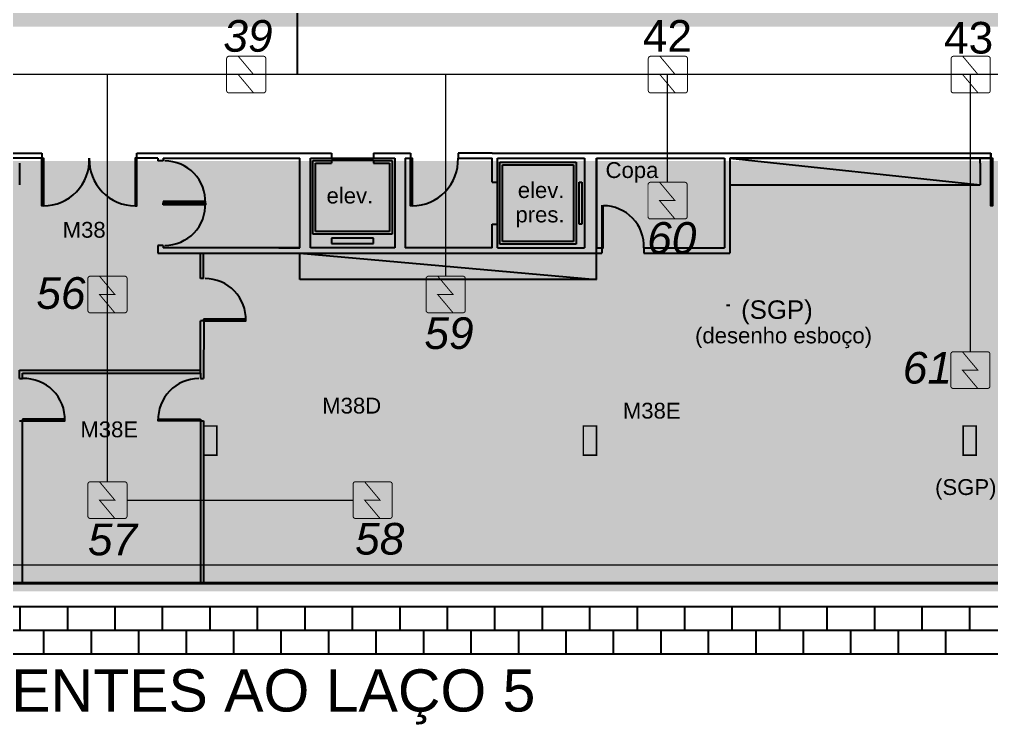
# Model space of a CAD drawing. Header units: metres. Extents: x -331 to 2982, y 362 to 2539.
# Drawn here: x 837.62 to 856.05, y 903.4 to 916.77 of the extents above; entities that cross this region are included whole.
import ezdxf
from ezdxf.enums import TextEntityAlignment as Align

# ---------------------------------------------------------------- set-up
doc = ezdxf.new("R2010")
doc.units = ezdxf.units.M
doc.layers.get('0').update_dxf_attribs({"color": 251})
for name, color, linetype in [('72_EGR_BASE_PRIMITIVE', 7, 'Continuous'), ('CX', 251, 'Continuous'), ('DET. FUMAÇA', 1, 'Continuous'), ('Div', 251, 'Continuous'), ('Pis', 251, 'Continuous')]:
    doc.layers.add(name, color=color, linetype=linetype)
doc.layers.add('_salas', color=251, linetype='Continuous', plot=False)
doc.styles.add('ARIAL', font='arial.ttf')
doc.styles.get("Standard").update_dxf_attribs({"font": 'arial.ttf', "height": 0.3})
doc.styles.add('X3G_ENTITY_141698B7', font='arial.ttf', dxfattribs={"height": 0.6})
doc.styles.add('X3G_ENTITY_141698BF', font='arial.ttf', dxfattribs={"height": 0.6})
doc.styles.add('X3G_ENTITY_141698C7', font='arial.ttf', dxfattribs={"height": 0.6})
doc.styles.add('X3G_ENTITY_141698CF', font='arial.ttf', dxfattribs={"height": 0.6})
doc.styles.add('X3G_ENTITY_141698D7', font='arial.ttf', dxfattribs={"height": 0.6})
doc.styles.add('X3G_ENTITY_141698E7', font='arial.ttf', dxfattribs={"height": 0.6})
doc.styles.add('X3G_ENTITY_141698EF', font='arial.ttf', dxfattribs={"height": 0.6})
doc.styles.add('X3G_ENTITY_1416992F', font='arial.ttf', dxfattribs={"height": 0.6})
doc.styles.add('X3G_ENTITY_14169939', font='arial.ttf', dxfattribs={"height": 0.6})

# ---------------------------------------------------------------- blocks, each defined once
blk = doc.blocks.new('Detector de fumaça')
at = {"layer": 'DET. FUMAÇA', "linetype": 'Continuous', "lineweight": 15, "const_width": 0.01870277497772515}
blk.add_lwpolyline([(774.59948291868, 539.8157648447526), (775.2490596285452, 539.8157648447526, -0.414213562373095), (775.2958165659895, 539.7690079073084), (775.2958165659895, 539.1669315525518, -0.414213562373095), (775.2490596285452, 539.1201746151075), (774.59948291868, 539.1201746151075, -0.414213562373095), (774.5527259812357, 539.1669315525518), (774.5527259812357, 539.7690079073084, -0.414213562373095)], format="xyb", close=True, dxfattribs=at)
blk.add_lwpolyline([(774.7729620717275, 539.8157648447526), (775.0644559117889, 539.46796972993), (774.7729620717275, 539.46796972993), (775.0644559117889, 539.1201746151075)], dxfattribs=at)

msp = doc.modelspace()

# ---------------------------------------------------------------- hatches: boundary and pattern name
at = {"layer": '_salas', "transparency": 33554559}
h = msp.add_hatch(color=256, dxfattribs=at)
h.dxf.hatch_style = 1
h.paths.add_polyline_path([(875.3713321432031, 941.383304745507), (874.471332143203, 941.383304745507), (874.471332143203, 941.7333047455071), (874.3713321432031, 941.7333047455071), (874.3713321432031, 940.9547542646538), (870.1713321432032, 940.9547542646538), (870.1713321432032, 941.7333047455071), (869.8713321432031, 941.7333047455071), (869.8713321432031, 941.1333047455067), (828.9213321432032, 941.133304745507), (828.9213321432032, 940.9333047455069), (829.1313321432033, 940.9333047455069), (829.1313321432033, 938.2333047455071), (828.5313321432029, 938.2333047455071), (828.5313321432029, 916.633304745507), (875.3713321432031, 916.633304745507)])
h = msp.add_hatch(color=256, dxfattribs=at)
h.dxf.hatch_style = 1
h.paths.add_polyline_path([(870.1561862654532, 914.0861352076514), (825.9811862654531, 914.0861352076514), (825.9811862654531, 926.767788540381), (825.7311862654531, 926.767788540381), (825.7311862654531, 919.7861352076515), (819.706186265453, 919.7861352076515), (819.706186265453, 919.9361352076514), (819.5061862654527, 919.9361352076514), (819.5061862654527, 904.1361352076515), (819.706186265453, 904.1361352076515), (819.706186265453, 905.9261352076514), (875.3561862654531, 905.9261352076514), (875.3561862654531, 909.3915764336072), (874.1311862654527, 909.3915764336072), (874.1311862654527, 910.2861352076515), (874.4811862654531, 910.2861352076515), (874.4811862654531, 910.3861352076515), (870.9311862654529, 910.3861352076515), (870.9311862654529, 910.2861352076515), (871.2811862654532, 910.2861352076515), (871.2811862654532, 909.3915764336072), (870.1561862654532, 909.3915764336072)])

# ---------------------------------------------------------------- linework, layer by layer
at = {"lineweight": 0}
msp.add_lwpolyline([(876.5386141853148, 968.1961352076514), (895.2486070577627, 968.1961352076514), (895.2486070577627, 906.0761352076515), (819.7386070577629, 906.0761352076515)], dxfattribs=at)
at = {"layer": '72_EGR_BASE_PRIMITIVE', "color": 150, "true_color": 0x007fff}
msp.add_polyline3d([(842.8901977539062, 918.4259643554688, 0), (842.8901977539062, 915.7227172851562, 1.655269932639782e-16)], dxfattribs=at)
at = {"layer": 'CX', "ltscale": 8}
for points in [[(838.0486070579004, 914.1361352075185), (838.0786070579004, 914.1361352075185), (838.0786070579004, 913.2361352075185), (838.0486070579004, 913.2361352075185)], [(839.8486070579006, 914.1361352075185), (839.8186070579006, 914.1361352075185), (839.8186070579006, 913.2361352075185), (839.8486070579006, 913.2361352075185)], [(839.8486070579006, 914.1361352075185), (839.8186070579006, 914.1361352075185), (839.8186070579006, 913.2361352075185), (839.8486070579006, 913.2361352075185)], [(845.0386070579002, 914.1361352075185), (845.0686070579002, 914.1361352075185), (845.0686070579002, 913.2361352075185), (845.0386070579002, 913.2361352075185)], [(856.0386070579002, 914.1361352075185), (856.0686070579002, 914.1361352075185), (856.0686070579002, 913.2361352075185), (856.0386070579002, 913.2361352075185)], [(840.3486070578997, 913.3166977075184), (840.3486070578997, 913.2866977075184), (841.1486070578997, 913.2866977075184), (841.1486070578997, 913.3166977075184)], [(840.3486070579002, 913.2561352075186), (840.3486070579002, 913.2861352075186), (841.1486070579001, 913.2861352075186), (841.1486070579001, 913.2561352075186)], [(841.1136070579005, 911.0861352075187), (841.1136070579005, 911.0561352075188), (841.9136070579004, 911.0561352075188), (841.9136070579004, 911.0861352075187)], [(837.6836070579016, 909.191135207519), (837.6836070579016, 909.161135207519), (838.4836070579015, 909.161135207519), (838.4836070579015, 909.191135207519)], [(841.0536070579005, 909.1911352075185), (841.0536070579005, 909.1611352075186), (840.2536070579006, 909.1611352075186), (840.2536070579006, 909.1911352075185)]]:
    msp.add_lwpolyline(points, close=True, dxfattribs=at)
at = {"layer": 'CX', "color": 251, "ltscale": 8, "true_color": 0x606060}
for centre, radius, start, end in [((838.0786070579003, 914.1066352075186), 0.8705000000001633, 270.0000000000075, 1.942043862149574), ((839.8186070579007, 914.1066352075186), 0.8705000000001633, 178.0579561378504, 269.9999999999926), ((845.0686070579001, 914.1066352075186), 0.8705000000001633, 270.0000000000075, 1.942043862149574), ((840.3786070578997, 913.3161352075184), 0.7705624999999969, 357.8106188162959, 90), ((840.3786070579001, 913.2566977075186), 0.7705624999999969, 270, 2.189381183704022), ((841.1436070579005, 911.0855727075187), 0.7705624999999969, 357.8106188162959, 90), ((837.7126983011864, 909.1902264508038), 0.7714574593689042, 357.8388947730496, 92.16110522695043), ((841.0236070579006, 909.1905727075185), 0.7705624999999969, 90, 182.189381183704)]:
    msp.add_arc(centre, radius, start, end, dxfattribs=at)
at = {"layer": 'CX', "ltscale": 8}
msp.add_arc((839.8186070579007, 914.1066352075186), 0.8705000000001633, 178.0579561378504, 269.9999999999926, dxfattribs=at)
at = {"layer": 'Div', "color": 150, "linetype": 'Continuous', "lineweight": 0}
for p, q in [((873.9333002615928, 915.7226928948492), (827.2518139322524, 915.7226928948492)), ((839.2923658035375, 908.0042998606708), (839.2923658035372, 915.7226928948492)), ((845.7047973626118, 911.9021715866901), (845.7047973626118, 915.7226928948493)), ((849.9115961096118, 913.6815011753305), (849.9115961096118, 915.7226928948492)), ((855.6520914356965, 910.4690838351659), (855.6520914356965, 915.7226928948493)), ((839.6639110959143, 907.6565047458482), (843.9571026360254, 907.656491558917))]:
    msp.add_line(p, q, dxfattribs=at)
at = {"layer": 'Div', "lineweight": 0}
for p, q in [((855.8386070578995, 914.0461352075188), (855.8386070578995, 914.1361352075185)), ((841.0536070579005, 911.8561352075187), (841.0536070579005, 912.3361352075187)), ((841.1136070579005, 911.8561352075187), (841.1136070579005, 912.3361352075187)), ((841.1136070579009, 911.8561352075187), (841.0536070579005, 911.8561352075187)), ((851.0886070579004, 911.3456532655703), (851.0286070579009, 911.3456532655703)), ((841.0536070579005, 910.0611352075186), (841.0536070579005, 911.0561352075188)), ((841.1136070579, 911.0561352075188), (841.0536070579005, 911.0561352075188)), ((841.1184964474819, 911.0552166873417), (841.1136070579, 909.9611352075187)), ((837.6236070579021, 909.9611352075192), (837.6236070579021, 910.121135207519)), ((837.6836070579016, 910.121135207519), (841.0536070579005, 910.121135207519)), ((837.6836070579016, 909.9611352075192), (837.6836070579016, 910.0611352075191)), ((837.6836070579016, 910.0611352075191), (841.0536070579005, 910.0611352075186)), ((841.0536070579005, 910.0611352075186), (841.0536070579005, 909.9611352075187)), ((841.0536070579005, 909.9611352075187), (841.1136070579, 909.9611352075187)), ((837.6836070579016, 906.0961352075553), (837.6836070579016, 909.161135207519)), ((841.0536070579005, 909.1611352075186), (841.0536070579005, 906.0961352075553)), ((841.0536070579005, 909.1611352075186), (841.1136070579, 909.1611352075186)), ((841.1136070579005, 909.1611352075186), (841.1136070579, 906.0961352075553))]:
    msp.add_line(p, q, dxfattribs=at)
at = {"layer": 'Div', "color": 230, "linetype": 'Continuous', "lineweight": 0}
msp.add_line((823.4391925534851, 906.4313035927139), (897.6570309252875, 906.4313035927139), dxfattribs=at)
at = {"layer": 'Pis'}
for p, q in [((838.0486070579004, 914.1361352075185), (827.6636070579002, 914.1361352075185)), ((828.6486070579003, 914.2361352075184), (838.0486070579004, 914.2361352075186)), ((838.0486070579004, 914.2361352075186), (838.0486070579004, 914.1361352075185)), ((838.0486070579004, 914.2361352075184), (838.0486070579004, 914.1361352075185)), ((839.8486070579006, 914.1361352075185), (839.8486070579006, 914.2361352075186)), ((839.8486070579006, 914.2361352075186), (842.9386070579003, 914.2361352075186)), ((839.8486070579006, 914.1361352075185), (839.8486070579006, 914.2361352075184)), ((840.2486070579002, 914.1361352075185), (839.8486070579006, 914.1361352075185)), ((840.2486070579002, 914.1361352075185), (839.8486070579006, 914.1361352075185)), ((840.2486070579002, 914.1361352075185), (840.2486070579002, 914.0866977075186)), ((840.2486070579002, 914.1361352075185), (840.2486070579002, 914.0866977075186)), ((840.2486070579002, 914.1361352075185), (840.2486070579002, 914.0866977075186)), ((840.2486070579002, 914.1361352075185), (840.2486070579002, 914.0866977075186)), ((840.3486070579006, 914.1361352075185), (842.9386070579003, 914.1361352075185)), ((840.3486070579006, 914.1361352075185), (840.3486070579006, 914.0866977075186)), ((840.3486070579006, 914.1361352075185), (840.3486070579006, 914.0866977075186)), ((840.3486070579006, 914.1361352075185), (840.3486070579006, 914.0866977075186)), ((840.3486070579006, 914.1361352075185), (840.3486070579006, 914.0866977075186)), ((840.3486070579006, 914.1361352075185), (842.9386070579008, 914.1361352075185)), ((842.9386070579003, 914.2361352075186), (843.5386070579002, 914.2361352075186)), ((842.9386070579003, 912.4361352075186), (842.9386070579003, 914.1361352075185)), ((843.1386070579006, 912.4361352075186), (843.1386070579006, 914.1361352075185)), ((843.1386070579006, 914.1361352075185), (843.5386070579002, 914.1361352075185)), ((843.1386070579006, 914.1361352075185), (843.5386070579002, 914.1361352075185)), ((843.5386070579002, 914.2361352075186), (843.5386070579002, 914.1361352075185)), ((843.5386070579002, 914.1361352075185), (844.3386070579004, 914.1361352075185)), ((844.3386070579004, 914.2361352075186), (845.0386070579002, 914.2361352075184)), ((844.3386070579004, 914.2361352075186), (844.3386070579004, 914.1361352075185)), ((844.3386070579004, 914.2361352075184), (844.3386070579004, 914.1361352075185)), ((844.3386070579004, 914.1361352075185), (844.7386070579, 914.1361352075185)), ((844.3386070579004, 914.1361352075185), (844.7386070579, 914.1361352075185)), ((844.7386070579, 914.1361352075185), (844.7386070579, 912.4361352075186)), ((844.9386070579003, 914.1361352075185), (844.9386070579003, 912.4361352075186)), ((844.9386070579003, 914.1361352075185), (845.0386070579002, 914.1361352075185)), ((844.9386070579003, 914.1361352075185), (845.0386070579002, 914.1361352075185)), ((845.0386070579002, 914.2361352075184), (845.0386070579002, 914.1361352075185)), ((846.5886070579004, 914.2361352075186), (845.9386070579003, 914.2361352075184)), ((845.9386070579003, 914.2361352075184), (845.9386070579003, 914.1361352075185)), ((845.9386070579003, 914.1361352075185), (846.5886070579004, 914.1361352075185)), ((846.5886070579004, 914.2361352075186), (848.5636070579003, 914.2361352075184)), ((846.5886070579004, 914.2361352075184), (848.5636070579003, 914.2361352075184)), ((846.5886070579004, 913.6861352075186), (846.5886070579004, 914.1361352075185)), ((846.5886070579004, 913.6861352075186), (846.5886070579004, 914.1361352075185)), ((846.6886070579003, 914.1361352075185), (848.3386070579004, 914.1361352075185)), ((846.6886070579003, 913.6861352075186), (846.6886070579003, 914.1361352075185)), ((848.3386070579004, 914.1361352075185), (848.3386070579004, 912.4361352075186)), ((848.5636070579003, 914.2361352075184), (849.1876070579001, 914.2361352075184)), ((848.5636070579003, 914.2361352075184), (849.1876070579005, 914.2361352075184)), ((848.5636070579003, 914.1361352075185), (848.5636070579003, 912.4361352075186)), ((848.5636070579003, 912.4361352075186), (848.5636070579003, 914.1361352075185)), ((848.5636070579003, 914.1361352075185), (849.1876070579001, 914.1361352075185)), ((848.5636070579003, 912.4361352075186), (848.5636070579003, 914.1361352075185)), ((849.1876070579005, 914.2361352075184), (850.9886070579, 914.2361352075184)), ((849.1876070579005, 914.1361352075185), (850.9886070579, 914.1361352075185)), ((850.9886070579, 914.2361352075184), (856.0386070579002, 914.2361352075184)), ((850.9886070579, 914.2361352075184), (856.0386070579002, 914.2361352075184)), ((850.9886070579, 914.2361352075184), (856.0386070579002, 914.2361352075184)), ((850.9886070579, 914.2361352075184), (856.0386070579002, 914.2361352075184)), ((850.9886070579, 914.1361352075185), (850.9886070579005, 912.4361352075184)), ((856.0386070579002, 914.1361352075185), (851.0886070579004, 914.1361352075185)), ((851.0886070579004, 914.1361352075185), (851.0886070579004, 912.3361352075185)), ((851.0886070579004, 914.1361352075185), (855.6136070579, 914.1361352075185)), ((851.0886070579004, 914.1361352075185), (855.8386070579008, 913.6361352075194)), ((855.6136070579, 914.2361352075184), (855.6636070579002, 914.2361352075184)), ((855.6136070579, 914.2361352075184), (855.6636070579002, 914.2361352075184)), ((855.6136070579, 914.2361352075184), (855.6636070579002, 914.2361352075184)), ((855.6136070579, 914.1361352075185), (856.0386070579002, 914.1361352075185)), ((855.6136070579, 914.1361352075185), (856.0386070579002, 914.1361352075185)), ((855.8386070578995, 914.0461352075188), (855.8386070578995, 914.1361352075185)), ((856.0386070579002, 914.1361352075185), (856.0386070579002, 914.2361352075184)), ((856.0386070579002, 914.2361352075184), (856.0386070579002, 914.1361352075185)), ((856.0386070579002, 914.2361352075184), (856.0386070579002, 914.1361352075185)), ((856.0386070579002, 914.1361352075185), (856.0386070579002, 914.2361352075184)), ((837.6236070579002, 914.0461352075183), (837.6271943680356, 913.6358108575968)), ((840.3486070579006, 914.0866977075186), (840.2486070579002, 914.0866977075186)), ((843.1886070579003, 912.6961352075184), (843.1886070579003, 914.0961352075185)), ((843.1886070579003, 914.0961352075185), (843.5386070579002, 914.0961352075185)), ((843.1886070579008, 914.0961352075185), (843.5386070579002, 914.0961352075185)), ((843.2386070579, 912.7461352075186), (843.2386070579, 914.0461352075185)), ((843.2386070579, 914.0461352075185), (843.5386070579002, 914.0461352075185)), ((843.5386070579002, 914.0961352075185), (843.5386070579002, 914.0461352075185)), ((844.3386070579004, 914.0961352075185), (843.5386070579002, 914.0961352075185)), ((844.3386070579004, 914.0961352075185), (844.3386070579004, 914.0461352075185)), ((844.3386070579004, 914.0961352075185), (844.6886070579003, 914.0961352075185)), ((844.3386070579004, 914.0961352075185), (844.6886070579003, 914.0961352075185)), ((844.3386070579004, 914.0461352075185), (844.6386070579006, 914.0461352075185)), ((844.6386070579006, 914.0461352075185), (844.6386070579006, 912.7461352075186)), ((844.6386070579006, 914.0461352075183), (844.6386070579006, 912.7461352075186)), ((844.6886070579003, 914.0961352075185), (844.6886070579003, 912.6961352075184)), ((846.7286070579003, 912.5111352075185), (846.7286070579003, 914.0611352075186)), ((846.7286070579003, 914.0611352075186), (848.1786070579005, 914.0611352075186)), ((846.7786070579, 912.5611352075186), (846.7786070579, 914.0111352075185)), ((846.7786070579, 914.0111352075185), (848.1286070579004, 914.0111352075185)), ((848.1286070579004, 914.0111352075185), (848.1286070579004, 912.5611352075186)), ((848.1786070579005, 914.0611352075186), (848.1786070579005, 912.5111352075185)), ((855.8386070578995, 914.0461352075183), (855.8386070579013, 913.6361352075194)), ((846.5886070579004, 913.6861352075186), (846.6886070579003, 913.6861352075186)), ((846.6886070579003, 912.8861352075185), (846.6886070579003, 913.6861352075186)), ((848.2336070578999, 912.8861352075185), (848.2336070578999, 913.6861352075186)), ((848.2336070578999, 913.6861352075186), (848.2836070579001, 913.6861352075186)), ((848.2836070579001, 913.6861352075186), (848.2836070579001, 912.8861352075185)), ((851.0886070579004, 913.6361352075185), (855.8386070579008, 913.6361352075194)), ((846.5886070579004, 912.4361352075186), (846.5886070579004, 912.8861352075185)), ((846.5886070579004, 912.8861352075185), (846.6886070579003, 912.8861352075185)), ((846.6886070579003, 912.4361352075186), (846.6886070579003, 912.8861352075185)), ((848.2836070579001, 912.8861352075185), (848.2336070578999, 912.8861352075185)), ((844.6886070579003, 912.6961352075184), (843.1886070579003, 912.6961352075184)), ((844.6386070579006, 912.7461352075186), (843.2386070579, 912.7461352075186)), ((840.2486070579002, 912.4861352075186), (840.2486070579002, 912.3361352075185)), ((840.3486070579006, 912.4861352075186), (840.2486070579002, 912.4861352075186)), ((840.2486070579002, 912.4861352075186), (840.2486070579002, 912.3361352075187)), ((840.2486070579002, 912.4861352075186), (840.2486070579002, 912.3361352075187)), ((840.2486070579002, 912.4861352075186), (840.2486070579002, 912.3361352075185)), ((840.3486070579006, 912.4861352075186), (840.3486070579006, 912.4361352075186)), ((840.3486070579006, 912.4861352075186), (840.3486070579006, 912.4361352075186)), ((840.3486070579006, 912.4861352075186), (840.3486070579006, 912.4361352075186)), ((840.3486070579006, 912.4861352075184), (840.3486070579006, 912.4361352075186)), ((844.3386070579004, 912.6215251478059), (843.5386070579002, 912.6215251478059)), ((843.5386070579002, 912.6215251478059), (843.5386070579002, 912.5215251478057)), ((843.5386070579002, 912.5215251478057), (844.3386070579004, 912.5215251478057)), ((844.3386070579004, 912.5215251478057), (844.3386070579004, 912.6215251478059)), ((848.1786070579005, 912.5111352075185), (846.7286070579003, 912.5111352075185)), ((848.1286070579004, 912.5611352075186), (846.7786070579, 912.5611352075186)), ((840.2486070579002, 912.3361352075187), (842.0386070579002, 912.3361352075185)), ((840.2486070579002, 912.3361352075185), (848.6636070579002, 912.3361352075185)), ((842.9386070579003, 912.4361352075186), (840.3486070579006, 912.4361352075186)), ((841.0536070579005, 911.8561352075187), (841.0536070579005, 912.3361352075187)), ((841.1136070579005, 911.8561352075187), (841.1136070579005, 912.3361352075187)), ((842.5436070579003, 912.4361352075186), (842.9386070579003, 912.4361352075186)), ((842.8386070579004, 912.4361352075186), (842.9386070579008, 912.4361352075186)), ((842.8386070579004, 912.4361352075186), (842.9386070579003, 912.4361352075186)), ((842.9386070579008, 912.4361352075186), (842.8386070579004, 912.4361352075186)), ((842.9386070579003, 911.8361352075185), (842.9386070579008, 912.3361352075185)), ((842.9386070579008, 912.3361352075185), (848.5636070579008, 911.8361352075185)), ((844.7386070579, 912.4361352075186), (843.1386070579006, 912.4361352075186)), ((844.7386070579, 912.4361352075186), (843.1386070579006, 912.4361352075186)), ((846.5886070579004, 912.4361352075186), (844.9386070579003, 912.4361352075186)), ((846.6886070579003, 912.4361352075186), (848.3386070579004, 912.4361352075186)), ((848.5636070579003, 912.3361352075185), (848.5636070579003, 912.4361352075186)), ((848.5636070579008, 912.4361352075186), (848.6636070579002, 912.4361352075186)), ((848.5636070579008, 912.3361352075185), (848.5636070579003, 912.4361352075186)), ((848.5636070579008, 911.8361352075185), (848.5636070579008, 912.3361352075185)), ((848.6636070579002, 912.4361352075186), (848.6636070579002, 912.3361352075185)), ((849.4636070579004, 912.4361352075186), (850.9886070579005, 912.4361352075184)), ((849.4636070579004, 912.4361352075186), (849.4636070579004, 912.3361352075185)), ((849.4636070579004, 912.3361352075185), (851.0886070579004, 912.3361352075185)), ((841.1136070579009, 911.8561352075187), (841.0536070579005, 911.8561352075187)), ((848.5636070579008, 911.8361352075185), (842.9386070579003, 911.8361352075185)), ((851.0886070579004, 911.3456532655703), (851.0286070579009, 911.3456532655703)), ((841.0536070579005, 910.0611352075186), (841.0536070579005, 911.0561352075188)), ((841.1136070579, 911.0561352075188), (841.0536070579005, 911.0561352075188)), ((841.1184964474819, 911.0552166873417), (841.1136070579, 909.9611352075187)), ((837.6236070579021, 909.9611352075192), (837.6236070579021, 910.121135207519)), ((837.6236070579021, 910.121135207519), (841.0536070579005, 910.121135207519)), ((837.6236070579021, 909.9611352075192), (837.6836070579016, 909.9611352075192)), ((837.6836070579016, 909.9611352075192), (837.6836070579016, 910.0611352075191)), ((837.6836070579016, 909.9611352075192), (837.6836070579016, 910.0611352075191)), ((837.6836070579016, 910.0611352075191), (841.0536070579005, 910.0611352075186)), ((841.0536070579005, 910.0611352075186), (841.0536070579005, 909.9611352075187)), ((841.0536070579005, 909.9611352075187), (841.1136070579, 909.9611352075187)), ((837.6236070579016, 909.161135207519), (837.6836070579016, 909.161135207519)), ((837.6836070579016, 906.0961352075553), (837.6836070579016, 909.161135207519)), ((841.0536070579005, 909.1611352075186), (841.0536070579005, 906.0961352075553)), ((841.0536070579005, 909.1611352075186), (841.1136070579, 909.1611352075186)), ((841.1136070579005, 909.1611352075186), (841.1136070579, 906.0961352075553)), ((819.7386070579, 906.0961352075185), (895.2286070579003, 906.0961352075185)), ((819.7386070579, 906.0761352075185), (895.2486070579002, 906.0761352075185)), ((895.6886070579003, 905.6361352075185), (819.7386070579, 905.6361352075185)), ((837.6386070579006, 905.1861352075186), (837.6386070579006, 905.6361352075185)), ((838.0886070579004, 905.6361352075185), (838.0886070579004, 905.6361352075185)), ((838.5386070579002, 905.1861352075186), (838.5386070579002, 905.6361352075185)), ((838.9886070579, 905.6361352075185), (838.9886070579, 905.6361352075185)), ((839.4386070579003, 905.1861352075186), (839.4386070579003, 905.6361352075185)), ((839.8886070579006, 905.6361352075185), (839.8886070579006, 905.6361352075185)), ((840.3386070579004, 905.1861352075186), (840.3386070579004, 905.6361352075185)), ((840.7886070579002, 905.6361352075185), (840.7886070579002, 905.6361352075185)), ((841.2386070579, 905.1861352075186), (841.2386070579, 905.6361352075185)), ((841.6886070579003, 905.6361352075185), (841.6886070579003, 905.6361352075185)), ((842.1386070579006, 905.1861352075186), (842.1386070579006, 905.6361352075185)), ((842.5886070579004, 905.6361352075185), (842.5886070579004, 905.6361352075185)), ((843.0386070579002, 905.1861352075186), (843.0386070579002, 905.6361352075185)), ((843.4886070579, 905.6361352075185), (843.4886070579, 905.6361352075185)), ((843.9386070579003, 905.1861352075186), (843.9386070579003, 905.6361352075185)), ((844.3886070579006, 905.6361352075185), (844.3886070579006, 905.6361352075185)), ((844.8386070579004, 905.1861352075186), (844.8386070579004, 905.6361352075185)), ((845.2886070579002, 905.6361352075185), (845.2886070579002, 905.6361352075185)), ((845.7386070579, 905.1861352075186), (845.7386070579, 905.6361352075185)), ((846.1886070579003, 905.6361352075185), (846.1886070579003, 905.6361352075185)), ((846.6386070579006, 905.1861352075186), (846.6386070579006, 905.6361352075185)), ((847.0886070579004, 905.6361352075185), (847.0886070579004, 905.6361352075185)), ((847.5386070579002, 905.1861352075186), (847.5386070579002, 905.6361352075185)), ((847.9886070579, 905.6361352075185), (847.9886070579, 905.6361352075185)), ((848.4386070579003, 905.1861352075186), (848.4386070579003, 905.6361352075185)), ((848.8886070579006, 905.6361352075185), (848.8886070579006, 905.6361352075185)), ((849.3386070579004, 905.1861352075186), (849.3386070579004, 905.6361352075185)), ((849.7886070579002, 905.6361352075185), (849.7886070579002, 905.6361352075185)), ((850.2386070579, 905.1861352075186), (850.2386070579, 905.6361352075185)), ((850.6886070579003, 905.6361352075185), (850.6886070579003, 905.6361352075185)), ((851.1386070579006, 905.1861352075186), (851.1386070579006, 905.6361352075185)), ((851.5886070579004, 905.6361352075185), (851.5886070579004, 905.6361352075185)), ((852.0386070579002, 905.1861352075186), (852.0386070579002, 905.6361352075185)), ((852.4886070579, 905.6361352075185), (852.4886070579, 905.6361352075185)), ((852.9386070579003, 905.1861352075186), (852.9386070579003, 905.6361352075185)), ((853.3886070579006, 905.6361352075185), (853.3886070579006, 905.6361352075185)), ((853.8386070579004, 905.1861352075186), (853.8386070579004, 905.6361352075185)), ((854.2886070579002, 905.6361352075185), (854.2886070579002, 905.6361352075185)), ((854.7386070579, 905.1861352075186), (854.7386070579, 905.6361352075185)), ((855.1886070579003, 905.6361352075185), (855.1886070579003, 905.6361352075185)), ((855.6386070579006, 905.1861352075186), (855.6386070579006, 905.6361352075185)), ((895.6886070579003, 905.1861352075186), (819.7386070579, 905.1861352075186)), ((838.0886070579004, 904.7361352075186), (838.0886070579004, 905.1861352075186)), ((838.9886070579, 904.7361352075186), (838.9886070579, 905.1861352075186)), ((839.8886070579006, 904.7361352075186), (839.8886070579006, 905.1861352075186)), ((840.7886070579002, 904.7361352075186), (840.7886070579002, 905.1861352075186)), ((841.6886070579003, 904.7361352075186), (841.6886070579003, 905.1861352075186)), ((842.5886070579004, 904.7361352075186), (842.5886070579004, 905.1861352075186)), ((843.4886070579, 904.7361352075186), (843.4886070579, 905.1861352075186)), ((844.3886070579006, 904.7361352075186), (844.3886070579006, 905.1861352075186)), ((845.2886070579002, 904.7361352075186), (845.2886070579002, 905.1861352075186)), ((846.1886070579003, 904.7361352075186), (846.1886070579003, 905.1861352075186)), ((847.0886070579004, 904.7361352075186), (847.0886070579004, 905.1861352075186)), ((847.9886070579, 904.7361352075186), (847.9886070579, 905.1861352075186)), ((848.8886070579006, 904.7361352075186), (848.8886070579006, 905.1861352075186)), ((849.7886070579002, 904.7361352075186), (849.7886070579002, 905.1861352075186)), ((850.6886070579003, 904.7361352075186), (850.6886070579003, 905.1861352075186)), ((851.5886070579004, 904.7361352075186), (851.5886070579004, 905.1861352075186)), ((852.4886070579, 904.7361352075186), (852.4886070579, 905.1861352075186)), ((853.3886070579006, 904.7361352075186), (853.3886070579006, 905.1861352075186)), ((854.2886070579002, 904.7361352075186), (854.2886070579002, 905.1861352075186)), ((855.1886070579003, 904.7361352075186), (855.1886070579003, 905.1861352075186)), ((896.1386070579006, 904.7361352075186), (819.7386070579, 904.7361352075186))]:
    msp.add_line(p, q, dxfattribs=at)
at = {"layer": 'Pis', "const_width": 0.03}
msp.add_lwpolyline([(876.5386141853148, 968.1961352076514), (895.2486070577627, 968.1961352076514), (895.2486070577627, 906.0761352076515), (819.7386070577629, 906.0761352076515)], dxfattribs=at)
for points in [[(848.6936070579, 912.4361352075186), (848.6636070579002, 912.4361352075186), (848.6636070579002, 913.2361352075186), (848.6936070579, 913.2361352075186)], [(841.1136070579, 908.5111352075185), (841.1136070579, 909.0611352075186), (841.3636070579, 909.0611352075186), (841.3636070579, 908.5111352075185)], [(848.3136070579008, 908.5111352075185), (848.3136070579008, 909.0611352075186), (848.5636070579003, 909.0611352075186), (848.5636070579003, 908.5111352075185)], [(848.3136070579003, 908.5111352075185), (848.3136070579003, 909.0611352075186), (848.5636070579003, 909.0611352075186), (848.5636070579003, 908.5111352075185)], [(855.5136070579006, 908.5111352075187), (855.5136070579006, 909.0611352075186), (855.7636070579006, 909.0611352075186), (855.7636070579006, 908.5111352075187)], [(855.5136070579006, 908.5111352075185), (855.5136070579006, 909.0611352075186), (855.7636070579006, 909.0611352075186), (855.7636070579006, 908.5111352075185)], [(855.5136070579006, 908.5111352075185), (855.5136070579006, 909.0611352075186), (855.7636070579006, 909.0611352075186), (855.7636070579006, 908.5111352075185)]]:
    msp.add_lwpolyline(points, close=True, dxfattribs=at)
at = {"layer": 'Pis'}
msp.add_arc((848.6936070579, 912.4655727075185), 0.7705624999999827, 357.8106188162985, 90, dxfattribs=at)

# ---------------------------------------------------------------- block references
at = {"layer": 'DET. FUMAÇA', "linetype": 'Continuous', "lineweight": 0}
for p in [(66.99889931888629, 376.2547231649191), (74.99288711785346, 376.2547231649191), (80.73338244393824, 376.2547231649193), (74.98732483599906, 373.8657363305779), (64.36809452992475, 372.0864067419375), (70.78052608899907, 372.0864067419375), (80.72782016208384, 370.6533189904133), (64.36809452992475, 368.1885350159182), (69.39502988211916, 368.1885350159182)]:
    msp.add_blockref('Detector de fumaça', p, dxfattribs=at)

# ---------------------------------------------------------------- texts
at = {"layer": 'Div', "color": 5, "linetype": 'Continuous', "lineweight": 0, "true_color": 0x0000ff, "char_height": 0.6, "attachment_point": 1}
for s, insert, style in [('{\\fArial|b0|i1|c0|p34;39}', (841.4901102655865, 916.7562495019852), 'X3G_ENTITY_1416992F'), ('42', (849.4423598184111, 916.7562528508155), 'X3G_ENTITY_14169939'), ('43', (855.1522858747297, 916.7213371690144), 'X3G_ENTITY_141698EF'), ('{\\fArial|b0|i1|c0|p34;60}', (849.525007356062, 912.926307077988), 'X3G_ENTITY_141698D7'), ('{\\fArial|b0|i1|c0|p34;56}', (837.9437101010145, 911.8823856401865), 'X3G_ENTITY_141698B7'), ('{\\fArial|b0|i1|c0|p34;59}', (845.3006876096748, 911.1216971835934), 'X3G_ENTITY_141698C7'), ('{\\fArial|b0|i1|c0|p34;61}', (854.3710676175988, 910.4655277889553), 'X3G_ENTITY_141698E7'), ('{\\fArial|b0|i1|c0|p34;57}', (838.9219768597279, 907.2115454267396), 'X3G_ENTITY_141698BF'), ('{\\fArial|b0|i1|c0|p34;58}', (843.9875328768114, 907.224647410002), 'X3G_ENTITY_141698CF')]:
    msp.add_mtext_dynamic_manual_height_columns(s, width=13.3188035564217, gutter_width=2.5, heights=[0], dxfattribs=dict(at, insert=insert, style=style))
at = {"layer": 'Div', "color": 230, "linetype": 'Continuous', "lineweight": 0, "insert": (824.182876815817, 904.4489878073971), "char_height": 0.8, "attachment_point": 1}
msp.add_mtext_dynamic_manual_height_columns('DETECTORES PERTENCENTES AO LAÇO 5', width=27.20387505224335, gutter_width=2.5, heights=[0], dxfattribs=at)
at = {"layer": 'Pis', "style": 'ARIAL'}
for s, height, p in [('Copa', 0.3, (848.7356389744444, 913.7625815381798)), ('(SGP)', 0.35, (851.3054413446026, 911.0927186692779)), ('(SGP)', 0.3, (854.9825841012771, 907.7540951038686))]:
    msp.add_text(s, height=height, dxfattribs=at).set_placement(p)
for s, p in [('elev.', (843.888173004399, 913.2794387223169)), ('elev.', (847.5140779619283, 913.3832580777005)), ('pres.', (847.4925413312644, 912.9207932731349)), ('M38', (838.8504507622732, 912.6307983614187)), (' (desenho esboço)', (852.0512303392483, 910.6287957328718)), ('M38D', (843.9226045224009, 909.2977980366675)), ('M38E', (849.6109683072523, 909.2021523868677)), ('M38E', (839.325973668942, 908.8478246013253))]:
    msp.add_text(s, height=0.3, dxfattribs=at).set_placement(p, align=Align.CENTER)

doc.saveas('drawing.dxf')
